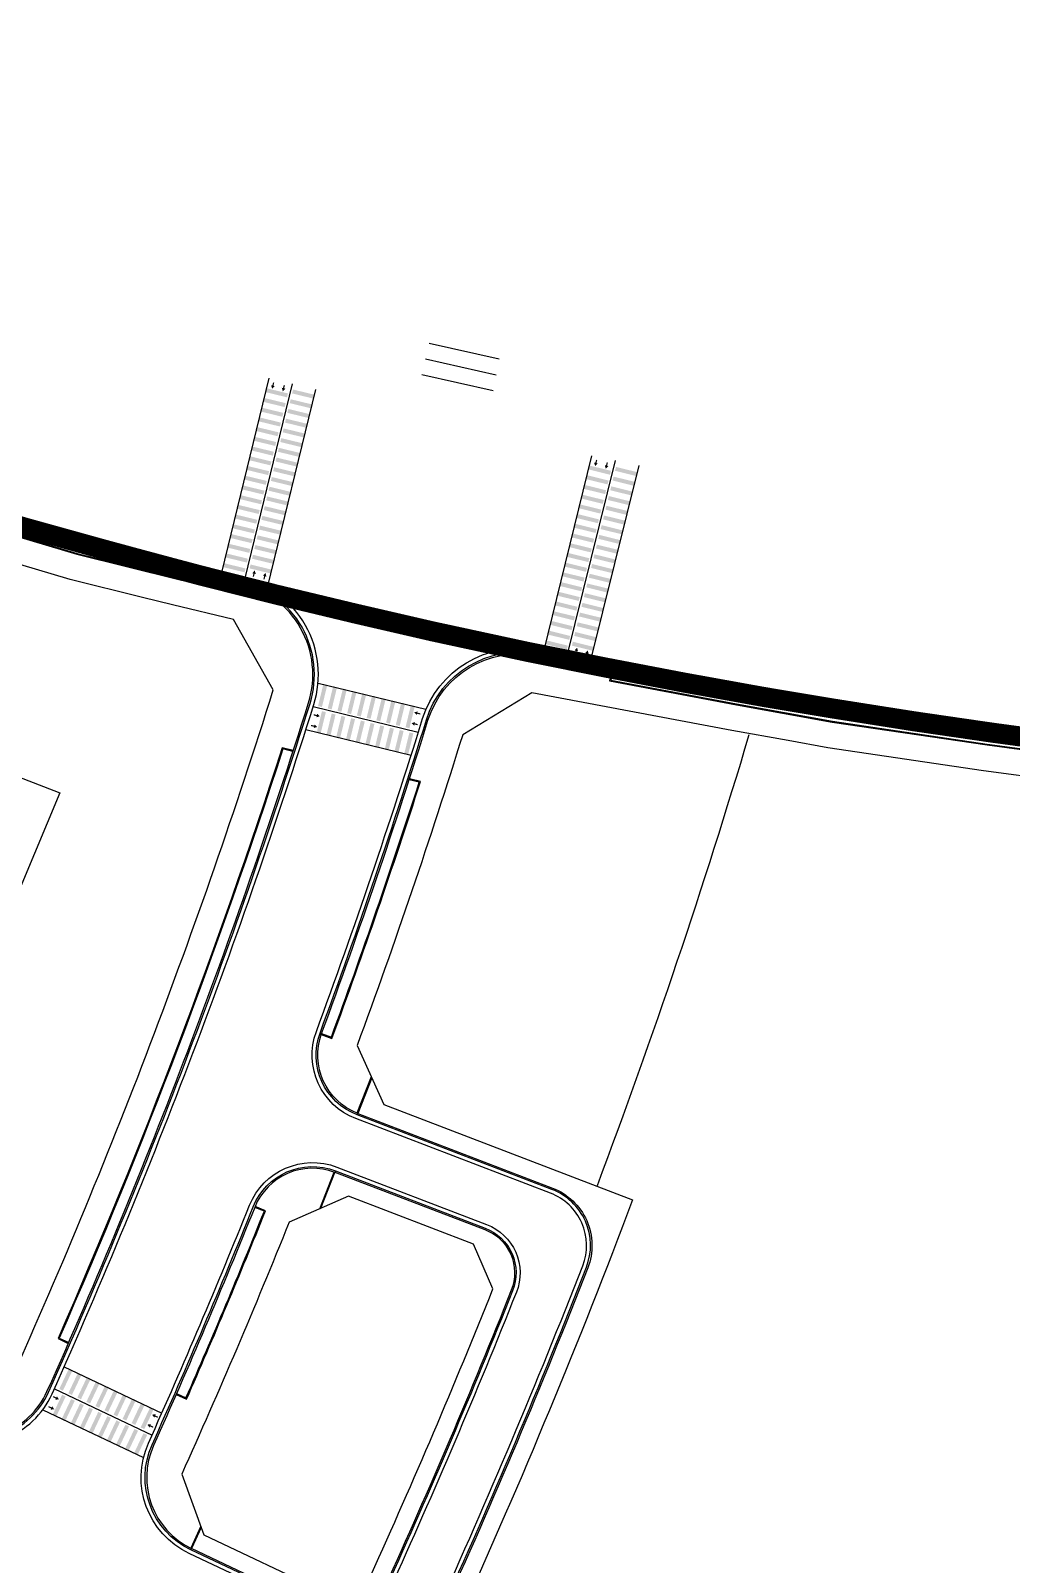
# Model space of a CAD drawing. Header units: millimetres. Extents: x 235041 to 237168, y 422741 to 424190.
# Drawn here: x 236253.3 to 236375.9, y 423823.2 to 424014.8 of the extents above; entities that cross this region are included whole.
import ezdxf

# ---------------------------------------------------------------- set-up
doc = ezdxf.new("R2010")
doc.units = ezdxf.units.MM
doc.linetypes.add('DASHED2', pattern=[0.375, 0.25, -0.125])
doc.linetypes.add('PHANTOM2', pattern=[1.25, 0.625, -0.125, 0.125, -0.125, 0.125, -0.125])
for name, color, linetype in [('0_210818_탑립전민지구 구역계(최종)', 1, 'PHANTOM2'), ('@@노면표시_11.횡단보도(W6.0_백색)', 7, 'Continuous'), ('@@보도선', 7, 'Continuous'), ('@@횡단보도라인', 7, 'Continuous')]:
    doc.layers.add(name, color=color, linetype=linetype)
doc.layers.add('_낮춤(200x250)_직선', color=7, linetype='Continuous', lineweight=13)

# ---------------------------------------------------------------- blocks, each defined once
blk = doc.blocks.new('계획선 검토')
at = {"layer": '@@보도선', "color": 8}
for points in [[(236083.6445472807, 423990.9006678891, 0.4282025510407584), (236087.2411261634, 423982.2070555591), (236234.4663525686, 423925.2100911082), (236246.3956993292, 423921.1301079207, -0.433870536768855), (236250.5882165387, 423911.8054603463), (236226.2193466894, 423853.5490114629, 0.4010432127809649), (236229.4392559622, 423845.1635353534), (236241.9207883449, 423839.2667265611, 0.4201960652684202), (236255.9893101665, 423844.4696747355, 0.02906261981282677), (236288.6943375067, 423930.6077512321, 0.433862223699326), (236279.7190912393, 423946.505769481), (236272.331220887, 423948.2991780051), (236259.6413216365, 423951.4327842363), (236236.6054454091, 423958.2824538297), (236205.2152869779, 423968.561791266), (236160.1766457477, 423985.3137732609), (236112.1772038011, 424004.7052528796), (236099.5731256296, 424010.5443392216, 0.4191831875116636), (236090.8975579646, 424007.278504558)], [(236084.1017222987, 423990.6982055397, 0.428202551040449), (236087.4216412673, 423982.6733326197), (236234.6375802567, 423925.679963711), (236246.5575037909, 423921.6032033827, -0.433870536769811), (236251.0494865154, 423911.612509553), (236226.6806166661, 423853.3560606696, 0.4010432127805737), (236229.6528406102, 423845.6156211839), (236242.1343729929, 423839.7188123916, 0.4201960652675932), (236255.5329652039, 423844.6740011291, 0.02906261981283213), (236288.2173779666, 423930.7577832189, 0.4338622236990424), (236279.6011415499, 423946.0198807378), (236272.2123116029, 423947.8135222039), (236259.5100616977, 423950.9501782693), (236236.4563615186, 423957.8051477774), (236205.0502667422, 423968.0897038899), (236159.9958121314, 423984.8475676223), (236111.9783467221, 424004.2463286091), (236099.3629492887, 424010.0906588212, 0.4191831875122112), (236091.3547329826, 424007.0760422086)], [(236256.9655096701, 423919.5880313414), (236229.1681937684, 423853.1355071625), (236231.3535017469, 423847.4444002732), (236242.6714335478, 423842.0973260752), (236250.2776132663, 423844.8842514207, 0.02975760634465714), (236283.632022224, 423932.4440061879), (236278.6432882484, 423941.2306744953), (236271.05175826, 423943.0735214788), (236267.2884142409, 423944.0028305328), (236258.2289659645, 423946.2399439259), (236235.0013040182, 423953.1466406015), (236203.4396705123, 423963.4821309928), (236164.5363138737, 423977.9521130382), (236158.2308773067, 423980.2974004837), (236110.0375029017, 423999.7672276239), (236097.9570248217, 424005.3637459615), (236092.2475597398, 424003.214472313), (236086.5310984814, 423990.3062783376), (236088.8640721422, 423984.6670391485), (236153.4477762656, 423959.6640204553)], [(236273.1209176554, 423824.526453396, -0.4085072757377426), (236268.0266470633, 423838.3193553108, 0.01000654763141798), (236280.6544168114, 423868.0354733513, -0.4094610248868137), (236291.5808497848, 423872.8066943432), (236310.2891315395, 423865.6458430949, -0.418164191942375), (236314.0042205205, 423857.170216501, -0.01200538580701392), (236298.1523186151, 423819.9923302549, -0.4184114841908079), (236289.4594688356, 423816.8074242497)], [(236273.3345023034, 423824.9785392265, -0.4085072757386755), (236268.4828160252, 423838.1146362882, 0.01000654763141663), (236281.1184120948, 423867.8491715075, -0.4094610248864244), (236291.4021137168, 423872.3397324411), (236310.1103954715, 423865.1788811928, -0.4181641919429194), (236313.539708377, 423857.3552258753, -0.01200538580700391), (236297.6972225108, 423820.1994233158, -0.4184114841904646), (236289.6730534836, 423817.2595100802)], [(236311.0803618083, 423857.6132503291), (236308.6266193751, 423863.198429441), (236293.0186555791, 423869.1725914991), (236285.6023956795, 423865.9197812419, -0.01053429097878682), (236272.1822647576, 423834.4442807325), (236274.9665058345, 423826.8397551), (236290.0779668156, 423819.7004557539), (236295.8078535522, 423821.7943022856, 0.01160616538523494)]]:
    blk.add_lwpolyline(points, format="xyb", close=True, dxfattribs=at)
for points in [[(236099.1694735833, 424009.9585024833), (236098.5730946495, 424008.6711766493), (236111.3340497864, 424002.7594139728), (236159.4099112146, 423983.3370613531), (236204.5156011786, 423966.5601407911), (236235.9733297136, 423956.258676168), (236259.0847794957, 423949.3865349363), (236271.8270455222, 423946.2399974082), (236273.9052285276, 423945.7355176407), (236274.2402056456, 423947.1154416714)], [(236099.2788787523, 424009.909186661), (236098.7324202674, 424008.7296176236), (236111.3817754853, 424002.8695557977), (236159.4533112825, 423983.4489507064), (236204.5552060351, 423966.6734417613), (236236.0091098473, 423956.3732296205), (236259.116281881, 423949.5023603683), (236271.8555837504, 423946.3565548004), (236273.8169231547, 423945.8804388646), (236274.1235923473, 423947.1437495969)], [(236325.9915867595, 423934.9362677272), (236325.6506388898, 423933.5554082374), (236341.509708446, 423930.5901767716), (236353.4732519216, 423928.4028336326), (236372.81992989, 423925.5556504646), (236390.3602483318, 423923.2125591021), (236407.6507951063, 423921.3781604733), (236421.1168102533, 423919.8516667133), (236430.5451273719, 423918.9683913187), (236440.5052933362, 423918.4268520179), (236456.4498440364, 423917.9348953107), (236456.4833291134, 423919.3545379022)], [(236326.1097360712, 423934.9141768942), (236325.7976006975, 423933.6500097557), (236341.5315270281, 423930.7081768019), (236353.4927848648, 423928.5212515556), (236372.8366109483, 423925.6744880895), (236390.3745254046, 423923.331717859), (236407.6638835597, 423921.4974453339), (236421.1291661684, 423919.9710346137), (236430.5539846648, 423919.0880869814), (236440.510401832, 423918.5467515046), (236456.3327276768, 423918.0585659503), (236456.363383029, 423919.3582387454)], [(236295.8538169957, 423884.1029886305), (236294.0843674442, 423879.5588165093)], [(236295.9229948848, 423883.9499318665), (236294.1961116238, 423879.5150754083)], [(236289.4266101087, 423867.5971016284), (236291.2171281479, 423872.1953803131)], [(236289.5819099156, 423867.6652169334), (236291.3295423118, 423872.153359817)], [(236274.5646468073, 423827.9373422659), (236273.3099601216, 423825.2121707094)], [(236274.6231663422, 423827.777509374), (236273.4181485437, 423825.1602183268)]]:
    blk.add_lwpolyline(points, dxfattribs=at)
for points in [[(236242.1343729929, 423839.7188123916), (236242.2198068521, 423839.8996467238, 0.4201960652694264), (236255.3504272189, 423844.7557316866, 0.02906261981283148), (236288.0265941505, 423930.8177960136, 0.4338622236984433), (236279.5539616741, 423945.8255252405), (236272.1647478892, 423947.6192598835), (236259.4575577221, 423950.7571358825), (236236.3967279624, 423957.6142253565), (236204.9842586479, 423967.9008689394), (236159.9234786849, 423984.6610853668), (236111.8988038906, 424004.062758901), (236099.2788787523, 424009.909186661, 2.508950901442555e-12)], [(236303.9538111759, 423817.0480465328, 0.01389450058692759), (236322.2911221889, 423860.469765342, 0.4160426203425119), (236318.2717039859, 423869.5502866489), (236293.9448041816, 423878.8617409616, -0.4105357449588188), (236289.0073897476, 423889.7385587274, 0.0128011307701066), (236302.2889760896, 423928.8473094688, -0.3803613972134322), (236316.5214310533, 423937.4190699235), (236341.8951700635, 423932.6748439742), (236353.8183339175, 423930.4948836051), (236373.1146285878, 423927.6551151714), (236390.6124766173, 423925.3176971413)], [(236304.4088396369, 423816.8408048873, 0.01389450058691801), (236322.7569595571, 423860.2881185793, 0.4160426203409408), (236318.4504400538, 423870.017248551), (236294.1235402496, 423879.3287028637, -0.4105357449579391), (236289.4765619588, 423889.5657078197, 0.01280113077009805), (236302.7663798386, 423928.6986970184, -0.3803613972142982), (236316.4295366038, 423936.9275870548), (236341.8042593047, 423932.1831771811), (236353.7369466543, 423930.0014755927), (236373.0451241779, 423927.1599584009), (236390.5529888141, 423924.8212023207)], [(236294.1246171966, 423879.3282906474), (236294.1961116238, 423879.5150754083), (236294.1950346768, 423879.5154876245, -0.4105357449593565), (236289.6642308432, 423889.4965674566, 0.01280113077008497), (236302.9573413382, 423928.6392520382, -0.3803613972140802), (236316.392778824, 423936.7309939074), (236341.7678950012, 423931.9865104639), (236353.7043917491, 423929.8041123878), (236373.017322414, 423926.9618956927), (236390.5291936928, 423924.6226043924)], [(236389.9723891256, 423919.9754127663), (236372.3667624082, 423922.3272282154), (236352.942608236, 423925.1858132864), (236347.9521666003, 423926.0982359557), (236340.9169715686, 423927.3845091753), (236315.932193077, 423932.0560096746), (236307.296900833, 423926.8344179497, -0.01263103835617469), (236294.0968195239, 423887.9903629187), (236297.4322789572, 423880.6106259253), (236328.5319305865, 423868.7068080276, -0.01660495752596951), (236306.8712978812, 423816.5061163282)], [(236286.1275355891, 423924.8627312313), (236284.7439722082, 423925.1992793115, -0.02496551525131098), (236256.7308583053, 423851.381232372), (236258.0153115089, 423850.7744018394)], [(236286.0905159758, 423924.7482370141), (236284.8238596715, 423925.0563477616, -0.02489342774022487), (236256.8875372206, 423851.439928724), (236258.0634501426, 423850.8843772545)], [(236324.1286627597, 423870.520709277, 0.01756604537768881), (236343.1017434065, 423926.8630692757, 0.01756197091794179)], [(236289.6236128407, 423889.3836469977), (236290.9551873525, 423888.8930726254, 0.01049663067054753), (236302.0278102265, 423920.995032087), (236300.6443992398, 423921.3315430977)], [(236289.6642308432, 423889.4965674566), (236290.8840785922, 423889.0471550967, 0.01041964572834826), (236301.8740574737, 423920.9089328927), (236300.6075402312, 423921.2170098139)], [(236294.1888544864, 423879.4964381538), (236318.5147850383, 423870.1853548358, -0.4160426203424112), (236322.9246610096, 423860.2227257447, -0.0138945005869288), (236304.5726498829, 423816.7661978949, 0.4101234203307746), (236307.3830558667, 423809.0916260733), (236342.9299216323, 423792.2977690244, -0.4142135623699382), (236346.5932997959, 423782.0730704748), (236335.5742033365, 423758.749402686, -0.09662585231770958), (236321.072315281, 423739.0264479034), (236269.2141620413, 423691.2811456264, -0.3855439545123209), (236258.9032962791, 423691.196961988), (236242.0503607145, 423706.2123287446, 0.4569718351823229), (236233.3234743834, 423705.0760807385, -0.002131230635745649), (236229.3462532154, 423699.1142612942, -0.002131230635745649)], [(236291.4021137168, 423872.3397324411), (236291.3295423118, 423872.153359817, 0.4094178692363057), (236281.3040102082, 423867.77465077, -0.01000654763141418), (236268.66528361, 423838.0327486792, 0.4084484218380656), (236273.4181485437, 423825.1602183268), (236273.3345023034, 423824.9785392265)], [(236291.3367994551, 423872.1719970867, -3.317865540349474e-05), (236291.3377687323, 423872.1716261563), (236310.0460504871, 423865.0107749081, -0.4181641919418829), (236313.3724840054, 423857.4218292501, -0.01200538580700962), (236297.5333879132, 423820.2739768177, -0.4184114841901538), (236289.7499439569, 423817.4222609792), (236273.4113927767, 423825.1412901255, -4.530187386220224e-05), (236273.4097839104, 423825.1420504009, -4.530187386220224e-05)], [(236271.4929123484, 423844.4070077813), (236272.7773443721, 423843.8001872549, 0.007898050832713882), (236282.6679964422, 423867.3607415053), (236281.3497772725, 423867.8861375441)], [(236271.5411086334, 423844.5169559594), (236272.7170021039, 423843.9614136796, 0.007822711130679907), (236282.5118200557, 423867.2938078473), (236281.3041998394, 423867.7751230128)]]:
    blk.add_lwpolyline(points, format="xyb", dxfattribs=at)

msp = doc.modelspace()

# ---------------------------------------------------------------- hatches: boundary and pattern name
at = {"layer": '@@노면표시_11.횡단보도(W6.0_백색)', "ltscale": 0.1}
for points in [[(236285.3455585463, 423968.9973641743), (236282.6731704588, 423969.6460874662), (236282.7911201482, 423970.1319762094), (236285.4635082358, 423969.4832529175)], [(236283.482807108, 423970.0669731351), (236283.795816794, 423970.4026067695), (236283.650050171, 423970.4379916763), (236283.7444099226, 423970.8267026708), (236283.5986432996, 423970.8620875777), (236283.5042835481, 423970.4733765831), (236283.3585169252, 423970.5087614899)], [(236284.8190011517, 423969.7426114891), (236285.1320108377, 423970.0782451234), (236284.9862442148, 423970.1136300303), (236285.0806039663, 423970.5023410248), (236284.9348373434, 423970.5377259316), (236284.8404775918, 423970.1490149371), (236284.6947109689, 423970.1843998439)], [(236285.9788844013, 423969.4867754139), (236288.6512724888, 423968.8380521219), (236288.7692221783, 423969.3239408651), (236286.0968340907, 423969.972664157)], [(236284.7558100991, 423966.5679204584), (236282.0834220116, 423967.2166437504), (236282.201371701, 423967.7025324936), (236284.8737597886, 423967.0538092016)], [(236285.0506843227, 423967.7826423164), (236282.3782962352, 423968.4313656083), (236282.4962459246, 423968.9172543515), (236285.1686340122, 423968.2685310596)], [(236285.3891359541, 423967.057331698), (236288.0615240417, 423966.4086084061), (236288.1794737311, 423966.8944971493), (236285.5070856436, 423967.5432204412)], [(236285.6840101777, 423968.2720535559), (236288.3563982653, 423967.623330264), (236288.4743479547, 423968.1092190072), (236285.8019598672, 423968.7579422991)], [(236284.166061652, 423964.1384767426), (236281.4936735644, 423964.7872000345), (236281.6116232538, 423965.2730887777), (236284.2840113414, 423964.6243654858)], [(236284.4609358755, 423965.3531986005), (236281.788547788, 423966.0019218925), (236281.9064974774, 423966.4878106356), (236284.578885565, 423965.8390873437)], [(236285.0942617305, 423965.8426098401), (236287.7666498181, 423965.1938865482), (236287.8845995075, 423965.6797752914), (236285.21221142, 423966.3284985833)], [(236283.8711874284, 423962.9237548847), (236281.1987993408, 423963.5724781766), (236281.3167490303, 423964.0583669198), (236283.9891371178, 423963.4096436279)], [(236284.5045132833, 423963.4131661243), (236287.1769013709, 423962.7644428323), (236287.2948510603, 423963.2503315755), (236284.6224629728, 423963.8990548674)], [(236284.7993875069, 423964.6278879822), (236287.4717755945, 423963.9791646902), (236287.5897252839, 423964.4650534334), (236284.9173371964, 423965.1137767254)], [(236283.2814389812, 423960.4943111688), (236280.6090508936, 423961.1430344608), (236280.7270005831, 423961.628923204), (236283.3993886706, 423960.980199912)], [(236283.5763132048, 423961.7090330268), (236280.9039251172, 423962.3577563187), (236281.0218748067, 423962.8436450619), (236283.6942628942, 423962.19492177)], [(236283.9147648362, 423960.9837224084), (236286.5871529237, 423960.3349991165), (236286.7051026132, 423960.8208878597), (236284.0327145256, 423961.4696111516)], [(236284.2096390598, 423962.1984442663), (236286.8820271473, 423961.5497209744), (236286.9999768368, 423962.0356097176), (236284.3275887492, 423962.6843330095)], [(236282.9865647576, 423959.2795893109), (236280.31417667, 423959.9283126029), (236280.4321263595, 423960.4142013461), (236283.104514447, 423959.7654780541)], [(236283.6198906126, 423959.7690005505), (236286.2922787001, 423959.1202772586), (236286.4102283896, 423959.6061660018), (236283.737840302, 423960.2548892937)], [(236325.7002812201, 423959.3289167646), (236323.0304594598, 423959.9881221714), (236323.1503149883, 423960.4735443096), (236325.8201367486, 423959.8143389029)], [(236323.841741534, 423960.4058273857), (236324.1560659191, 423960.7402301084), (236324.0104392776, 423960.776186767), (236324.1063237004, 423961.1645244776), (236323.9606970589, 423961.2004811361), (236323.8648126361, 423960.8121434255), (236323.7191859947, 423960.8481000841)], [(236325.1766524142, 423960.0762246823), (236325.4909767993, 423960.410627405), (236325.3453501578, 423960.4465840636), (236325.4412345806, 423960.8349217742), (236325.2956079391, 423960.8708784328), (236325.1997235163, 423960.4825407222), (236325.0540968749, 423960.5184973807)], [(236326.335522769, 423959.815838909), (236329.0053445293, 423959.1566335022), (236329.1252000578, 423959.6420556405), (236326.4553782975, 423960.3012610472)], [(236282.3968163104, 423956.8501455951), (236279.7244282229, 423957.498868887), (236279.8423779123, 423957.9847576302), (236282.5147659999, 423957.3360343383)], [(236282.691690534, 423958.064867453), (236280.0193024465, 423958.7135907449), (236280.1372521359, 423959.1994794881), (236282.8096402235, 423958.5507561962)], [(236283.0301421654, 423957.3395568347), (236285.702530253, 423956.6908335427), (236285.8204799424, 423957.1767222859), (236283.1480918548, 423957.8254455779)], [(236283.325016389, 423958.5542786926), (236285.9974044765, 423957.9055554006), (236286.115354166, 423958.3914441438), (236283.4429660784, 423959.0401674358)], [(236325.1010035775, 423956.9018060736), (236322.4311818172, 423957.5610114803), (236322.5510373457, 423958.0464336185), (236325.220859106, 423957.3872282118)], [(236325.4006423988, 423958.1153614191), (236322.7308206385, 423958.7745668258), (236322.850676167, 423959.2599889641), (236325.5204979273, 423958.6007835573)], [(236325.7362451264, 423957.3887282179), (236328.4060668867, 423956.7295228111), (236328.5259224152, 423957.2149449494), (236325.8561006549, 423957.8741503561)], [(236326.0358839477, 423958.6022835634), (236328.705705708, 423957.9430781567), (236328.8255612365, 423958.4285002949), (236326.1557394762, 423959.0877057016)], [(236282.1019420868, 423955.6354237372), (236279.4295539993, 423956.2841470291), (236279.5475036887, 423956.7700357723), (236282.2198917763, 423956.1213124804)], [(236282.7352679418, 423956.1248349767), (236285.4076560294, 423955.4761116848), (236285.5256057188, 423955.962000428), (236282.8532176313, 423956.6107237199)], [(236324.8013647562, 423955.688250728), (236322.131542996, 423956.3474561347), (236322.2513985244, 423956.832878273), (236324.9212202847, 423956.1736728663)], [(236325.4366063051, 423956.1751728723), (236328.1064280654, 423955.5159674656), (236328.2262835939, 423956.0013896038), (236325.5564618336, 423956.6605950106)], [(236281.5121936396, 423953.2059800213), (236278.8398055521, 423953.8547033133), (236278.9577552415, 423954.3405920565), (236281.6301433291, 423953.6918687645)], [(236281.8070678632, 423954.4207018793), (236279.1346797757, 423955.0694251712), (236279.2526294651, 423955.5553139144), (236281.9250175527, 423954.9065906224)], [(236282.1455194946, 423953.6953912609), (236284.8179075822, 423953.046667969), (236284.9358572716, 423953.5325567122), (236282.2634691841, 423954.1812800041)], [(236282.4403937182, 423954.9101131188), (236285.1127818058, 423954.2613898269), (236285.2307314952, 423954.7472785701), (236282.5583434077, 423955.396001862)], [(236324.2020871137, 423953.2611400369), (236321.5322653534, 423953.9203454437), (236321.6521208819, 423954.4057675819), (236324.3219426422, 423953.7465621752)], [(236324.501725935, 423954.4746953825), (236321.8319041747, 423955.1339007892), (236321.9517597032, 423955.6193229274), (236324.6215814635, 423954.9601175207)], [(236324.8373286626, 423953.7480621812), (236327.5071504229, 423953.0888567745), (236327.6270059514, 423953.5742789127), (236324.9571841911, 423954.2334843195)], [(236325.1369674838, 423954.9616175268), (236327.8067892441, 423954.30241212), (236327.9266447726, 423954.7878342583), (236325.2568230123, 423955.447039665)], [(236280.9224451925, 423950.7765363055), (236278.2500571049, 423951.4252595974), (236278.3680067944, 423951.9111483406), (236281.0403948819, 423951.2624250487)], [(236281.2173194161, 423951.9912581634), (236278.5449313285, 423952.6399814553), (236278.662881018, 423953.1258701985), (236281.3352691055, 423952.4771469066)], [(236281.850645271, 423952.480669403), (236284.5230333586, 423951.8319461111), (236284.640983048, 423952.3178348542), (236281.9685949605, 423952.9665581462)], [(236323.6028094711, 423950.8340293458), (236320.9329877108, 423951.4932347526), (236321.0528432393, 423951.9786568908), (236323.7226649996, 423951.3194514841)], [(236323.9024482924, 423952.0475846914), (236321.2326265321, 423952.7067900981), (236321.3524820606, 423953.1922122363), (236324.0223038209, 423952.5330068296)], [(236324.5376898413, 423952.5345068357), (236327.2075116016, 423951.875301429), (236327.3273671301, 423952.3607235672), (236324.6575453698, 423953.0199289739)], [(236280.6275709689, 423949.5618144476), (236277.9551828813, 423950.2105377395), (236278.0731325708, 423950.6964264827), (236280.7455206583, 423950.0477031908)], [(236281.2608968239, 423950.0512256871), (236283.9332849114, 423949.4025023952), (236284.0512346009, 423949.8883911384), (236281.3788465133, 423950.5371144303)], [(236281.5557710475, 423951.2659475451), (236284.228159135, 423950.6172242531), (236284.3461088245, 423951.1031129963), (236281.6737207369, 423951.7518362883)], [(236323.3031706499, 423949.6204740003), (236320.6333488896, 423950.279679407), (236320.7532044181, 423950.7651015453), (236323.4230261784, 423950.1058961385)], [(236323.9384121987, 423950.1073961446), (236326.608233959, 423949.4481907379), (236326.7280894875, 423949.9336128761), (236324.0582677272, 423950.5928182828)], [(236324.23805102, 423951.3209514901), (236326.9078727803, 423950.6617460834), (236327.0277283088, 423951.1471682217), (236324.3579065485, 423951.8063736284)], [(236280.0378225217, 423947.1323707317), (236277.3654344341, 423947.7810940236), (236277.4833841236, 423948.2669827668), (236280.1557722111, 423947.6182594749)], [(236280.3326967453, 423948.3470925897), (236277.6603086577, 423948.9958158816), (236277.7782583472, 423949.4817046248), (236280.4506464347, 423948.8329813328)], [(236280.6711483767, 423947.6217819713), (236283.3435364642, 423946.9730586794), (236283.4614861537, 423947.4589474226), (236280.7890980661, 423948.1076707145)], [(236280.9660226003, 423948.8365038292), (236283.6384106878, 423948.1877805373), (236283.7563603773, 423948.6736692805), (236281.0839722897, 423949.3223925724)], [(236322.7038930073, 423947.1933633092), (236320.034071247, 423947.8525687159), (236320.1539267755, 423948.3379908542), (236322.8237485358, 423947.6787854474)], [(236323.0035318286, 423948.4069186547), (236320.3337100683, 423949.0661240615), (236320.4535655968, 423949.5515461997), (236323.1233873571, 423948.892340793)], [(236323.3391345562, 423947.6802854535), (236326.0089563165, 423947.0210800468), (236326.128811845, 423947.506502185), (236323.4589900847, 423948.1657075917)], [(236323.6387733775, 423948.893840799), (236326.3085951378, 423948.2346353923), (236326.4284506663, 423948.7200575306), (236323.758628906, 423949.3792629373)], [(236281.3156554607, 423947.3624233997), (236281.0026457747, 423947.0267897654), (236281.1484123977, 423946.9914048586), (236281.0540526461, 423946.602693864), (236281.1998192691, 423946.5673089572), (236281.2941790207, 423946.9560199517), (236281.4399456436, 423946.9206350449)], [(236282.6518495044, 423947.0380617537), (236282.3388398184, 423946.7024281193), (236282.4846064413, 423946.6670432125), (236282.3902466898, 423946.278332218), (236282.5360133128, 423946.2429473111), (236282.6303730644, 423946.6316583057), (236282.7761396873, 423946.5962733988)], [(236322.404254186, 423945.9798079637), (236319.7344324257, 423946.6390133704), (236319.8542879542, 423947.1244355086), (236322.5241097145, 423946.4652301019)], [(236323.0394957349, 423946.466730108), (236325.7093174952, 423945.8075247012), (236325.8291730237, 423946.2929468395), (236323.1593512634, 423946.9521522462)], [(236321.8049765435, 423943.5526972726), (236319.1351547832, 423944.2119026793), (236319.2550103117, 423944.6973248175), (236321.924832072, 423944.0381194108)], [(236322.1046153647, 423944.7662526181), (236319.4347936045, 423945.4254580248), (236319.5546491329, 423945.9108801631), (236322.2244708932, 423945.2516747563)], [(236322.4402180923, 423944.0396194169), (236325.1100398526, 423943.3804140101), (236325.2298953811, 423943.8658361484), (236322.5600736208, 423944.5250415551)], [(236322.7398569136, 423945.2531747624), (236325.4096786739, 423944.5939693557), (236325.5295342024, 423945.0793914939), (236322.8597124421, 423945.7385969007)], [(236321.2056989009, 423941.1255865815), (236318.5358771406, 423941.7847919882), (236318.6557326691, 423942.2702141264), (236321.3255544294, 423941.6110087197)], [(236321.5053377222, 423942.339141927), (236318.8355159619, 423942.9983473337), (236318.9553714904, 423943.483769472), (236321.6251932507, 423942.8245640653)], [(236322.1405792711, 423942.8260640713), (236324.8104010314, 423942.1668586646), (236324.9302565599, 423942.6522808028), (236322.2604347996, 423943.3114862096)], [(236320.9060600796, 423939.9120312359), (236318.2362383193, 423940.5712366427), (236318.3560938478, 423941.0566587809), (236321.0259156081, 423940.3974533742)], [(236321.5413016285, 423940.3989533802), (236324.2111233888, 423939.7397479735), (236324.3309789173, 423940.2251701117), (236321.661157157, 423940.8843755185)], [(236321.8409404498, 423941.6125087258), (236324.5107622101, 423940.9533033191), (236324.6306177386, 423941.4387254573), (236321.9607959783, 423942.097930864)], [(236320.3067824371, 423937.4849205448), (236317.6369606768, 423938.1441259515), (236317.7568162053, 423938.6295480898), (236320.4266379656, 423937.970342683)], [(236320.6064212584, 423938.6984758904), (236317.9365994981, 423939.3576812971), (236318.0564550266, 423939.8431034354), (236320.7262767869, 423939.1838980286)], [(236320.942023986, 423937.9718426891), (236323.6118457463, 423937.3126372824), (236323.7317012748, 423937.7980594207), (236321.0618795145, 423938.4572648274)], [(236321.2416628072, 423939.1853980347), (236323.9114845675, 423938.526192628), (236324.031340096, 423939.0116147662), (236321.3615183357, 423939.6708201729)], [(236321.5855083203, 423937.7099569098), (236321.2711839353, 423937.375554187), (236321.4168105768, 423937.3395975285), (236321.320926154, 423936.9512598179), (236321.4665527955, 423936.9153031593), (236321.5624372182, 423937.3036408699), (236321.7080638597, 423937.2676842114)], [(236322.9204192005, 423937.3803542063), (236322.6060948155, 423937.0459514835), (236322.7517214569, 423937.009994825), (236322.6558370341, 423936.6216571144), (236322.8014636756, 423936.5857004558), (236322.8973480984, 423936.9740381665), (236323.0429747398, 423936.9380815079)], [(236289.7071648118, 423930.3007437054), (236290.3571419317, 423932.9728271142), (236289.8713085846, 423933.0910047724), (236289.2213314648, 423930.4189213636)], [(236290.9217481794, 423930.00529956), (236291.5717252993, 423932.6773829688), (236291.0858919523, 423932.795560627), (236290.4359148324, 423930.1234772181)], [(236292.1363315471, 423929.7098554145), (236292.786308667, 423932.3819388233), (236292.3004753199, 423932.5001164815), (236291.6504982, 423929.8280330727)], [(236293.3509149147, 423929.4144112691), (236294.0008920346, 423932.0864946779), (236293.5150586875, 423932.2046723361), (236292.8650815677, 423929.5325889272)], [(236294.5654982823, 423929.1189671236), (236295.2154754022, 423931.7910505324), (236294.7296420552, 423931.9092281906), (236294.0796649353, 423929.2371447818)], [(236295.78008165, 423928.8235229782), (236296.4300587699, 423931.495606387), (236295.9442254228, 423931.6137840452), (236295.2942483029, 423928.9417006364)], [(236296.9946650176, 423928.5280788327), (236297.6446421375, 423931.2001622415), (236297.1588087904, 423931.3183398997), (236296.5088316706, 423928.6462564909)], [(236298.2092483852, 423928.2326346873), (236298.8592255051, 423930.9047180961), (236298.3733921581, 423931.0228957543), (236297.7234150382, 423928.3508123455)], [(236289.4507845411, 423929.1409806232), (236289.1152978097, 423929.4541477559), (236289.0798445122, 423929.3083977518), (236288.6911778346, 423929.4029398783), (236288.6557245371, 423929.2571898742), (236289.0443912148, 423929.1626477477), (236289.0089379173, 423929.0168977436)], [(236290.1962788375, 423929.6671882856), (236289.5463017176, 423926.9951048768), (236289.0604683705, 423927.113282535), (236289.7104454904, 423929.7853659438)], [(236291.4108622051, 423929.3717441402), (236290.7608850852, 423926.6996607314), (236290.2750517382, 423926.8178383895), (236290.925028858, 423929.4899217983)], [(236292.6254455727, 423929.0762999947), (236291.9754684528, 423926.4042165859), (236291.4896351058, 423926.5223942441), (236292.1396122257, 423929.1944776529)], [(236293.8400289404, 423928.7808558493), (236293.1900518205, 423926.1087724405), (236292.7042184734, 423926.2269500986), (236293.3541955933, 423928.8990335074)], [(236299.4238317529, 423927.9371905418), (236300.0738088728, 423930.6092739506), (236299.5879755257, 423930.7274516088), (236298.9379984058, 423928.0553682)], [(236300.6384151205, 423927.6417463964), (236301.2883922404, 423930.3138298052), (236300.8025588933, 423930.4320074634), (236300.1525817735, 423927.7599240546)], [(236301.2230646298, 423929.6221734214), (236301.5585513614, 423929.3090062887), (236301.5940046588, 423929.4547562928), (236301.9826713364, 423929.3602141663), (236302.0181246339, 423929.5059641704), (236301.6294579562, 423929.600506297), (236301.6649112537, 423929.7462563011)], [(236289.1257959811, 423927.8049389188), (236288.7903092496, 423928.1181060515), (236288.7548559521, 423927.9723560474), (236288.3661892745, 423928.0668981739), (236288.3307359771, 423927.9211481698), (236288.7194026547, 423927.8266060433), (236288.6839493573, 423927.6808560392)], [(236295.054612308, 423928.4854117038), (236294.4046351881, 423925.813328295), (236293.9188018411, 423925.9315059532), (236294.5687789609, 423928.603589362)], [(236296.2691956756, 423928.1899675584), (236295.6192185557, 423925.5178841496), (236295.1333852087, 423925.6360618077), (236295.7833623286, 423928.3081452165)], [(236297.4837790433, 423927.8945234129), (236296.8338019234, 423925.2224400041), (236296.3479685763, 423925.3406176623), (236296.9979456962, 423928.0127010711)], [(236298.6983624109, 423927.5990792675), (236298.048385291, 423924.9269958587), (236297.562551944, 423925.0451735168), (236298.2125290638, 423927.7172569257)], [(236299.9129457785, 423927.303635122), (236299.2629686586, 423924.6315517132), (236298.7771353116, 423924.7497293714), (236299.4271124315, 423927.4218127802)], [(236301.1275291462, 423927.0081909766), (236300.4775520263, 423924.3361075678), (236299.9917186793, 423924.454285226), (236300.6416957991, 423927.1263686348)], [(236300.8980760699, 423928.286131717), (236301.2335628014, 423927.9729645842), (236301.2690160988, 423928.1187145883), (236301.6576827765, 423928.0241724618), (236301.6931360739, 423928.169922466), (236301.3044693963, 423928.2644645925), (236301.3399226937, 423928.4102145966)], [(236257.3382658435, 423844.8675734018), (236258.5129814074, 423847.3540454695), (236258.0608955769, 423847.5676301175), (236256.886180013, 423845.0811580498)], [(236258.4684804198, 423844.3336117818), (236259.6431959837, 423846.8200838496), (236259.1911101532, 423847.0336684976), (236258.0163945893, 423844.5471964298)], [(236259.5986949961, 423843.7996501619), (236260.77341056, 423846.2861222296), (236260.3213247294, 423846.4997068776), (236259.1466091656, 423844.0132348099)], [(236260.7289095723, 423843.2656885419), (236261.9036251362, 423845.7521606097), (236261.4515393057, 423845.9657452577), (236260.2768237418, 423843.4792731899)], [(236261.8591241486, 423842.731726922), (236263.0338397125, 423845.2181989898), (236262.581753882, 423845.4317836377), (236261.4070383181, 423842.94531157)], [(236262.9893387248, 423842.197765302), (236264.1640542887, 423844.6842373698), (236263.7119684582, 423844.8978220178), (236262.5372528943, 423842.41134995)], [(236256.2662488142, 423842.539954288), (236256.0006932414, 423842.9142606301), (236255.9366178471, 423842.778634881), (236255.5749491826, 423842.9495025994), (236255.5108737883, 423842.8138768502), (236255.8725424526, 423842.6430091318), (236255.8084670582, 423842.5073833827)], [(236257.6897884837, 423844.1485067613), (236256.5150729198, 423841.6620346935), (236256.0629870893, 423841.8756193415), (236257.2377026532, 423844.3620914093)], [(236256.8536065961, 423843.7831903219), (236256.5880510233, 423844.157496664), (236256.5239756289, 423844.0218709148), (236256.1623069645, 423844.1927386333), (236256.0982315701, 423844.0571128841), (236256.4599002345, 423843.8862451657), (236256.3958248402, 423843.7506194165)], [(236258.82000306, 423843.6145451413), (236257.6452874961, 423841.1280730736), (236257.1932016656, 423841.3416577216), (236258.3679172295, 423843.8281297893)], [(236259.9502176362, 423843.0805835214), (236258.7755020723, 423840.5941114536), (236258.3234162418, 423840.8076961016), (236259.4981318057, 423843.2941681694)], [(236261.0804322125, 423842.5466219014), (236259.9057166486, 423840.0601498337), (236259.4536308181, 423840.2737344817), (236260.628346382, 423842.7602065494)], [(236264.1195533011, 423841.6638036821), (236265.294268865, 423844.1502757499), (236264.8421830345, 423844.3638603978), (236263.6674674706, 423841.8773883301)], [(236265.2497678774, 423841.1298420621), (236266.4244834413, 423843.6163141299), (236265.9723976107, 423843.8298987779), (236264.7976820469, 423841.3434267101)], [(236266.3799824536, 423840.5958804422), (236267.5546980175, 423843.08235251), (236267.102612187, 423843.2959371579), (236265.9278966231, 423840.8094650902)], [(236267.5101970299, 423840.0619188222), (236268.6849125938, 423842.54839089), (236268.2328267633, 423842.761975538), (236267.0581111994, 423840.2755034702)], [(236262.2106467887, 423842.0126602815), (236261.0359312248, 423839.5261882137), (236260.5838453943, 423839.7397728617), (236261.7585609582, 423842.2262449295)], [(236263.340861365, 423841.4786986616), (236262.1661458011, 423838.9922265938), (236261.7140599706, 423839.2058112418), (236262.8887755345, 423841.6922833095)], [(236264.4710759413, 423840.9447370416), (236263.2963603774, 423838.4582649738), (236262.8442745469, 423838.6718496218), (236264.0189901108, 423841.1583216896)], [(236268.4816508689, 423841.8840559435), (236268.7472064417, 423841.5097496015), (236268.811281836, 423841.6453753506), (236269.1729505004, 423841.4745076322), (236269.2370258949, 423841.6101333814), (236268.8753572304, 423841.7810010998), (236268.9394326248, 423841.9166268489)], [(236265.6012905175, 423840.4107754217), (236264.4265749536, 423837.9243033539), (236263.9744891231, 423838.1378880019), (236265.149204687, 423840.6243600696)], [(236266.7315050938, 423839.8768138017), (236265.5567895299, 423837.3903417339), (236265.1047036994, 423837.6039263819), (236266.2794192633, 423840.0903984497)], [(236267.86171967, 423839.3428521818), (236266.6870041061, 423836.856380114), (236266.2349182756, 423837.069964762), (236267.4096338395, 423839.5564368297)], [(236267.894293087, 423840.6408199096), (236268.1598486598, 423840.2665135676), (236268.2239240542, 423840.4021393167), (236268.5855927186, 423840.2312715983), (236268.649668113, 423840.3668973474), (236268.2879994486, 423840.5377650658), (236268.3520748429, 423840.673390815)]]:
    msp.add_hatch(color=256, dxfattribs=at).paths.add_polyline_path(points)

# ---------------------------------------------------------------- linework, layer by layer
at = {"layer": '0_210818_탑립전민지구 구역계(최종)', "linetype": 'PHANTOM2', "ltscale": 25, "const_width": 2.5, "flags": 128}
msp.add_lwpolyline([(235759.7101425428, 423882.5267763353), (235771.7213399631, 423866.8345728288), (235774.4463399627, 423864.9635728295), (235813.9383663592, 423839.554479342), (235832.6893399619, 423857.3575728306), (235832.6893399619, 423897.3575728289), (235858.5361484938, 423897.3575728289), (235865.6403399628, 423918.8805728289), (235895.7653399628, 423942.1885728291), (235934.9983399629, 423923.3265728294), (235957.6253399632, 423912.4475728287), (235971.5640619897, 423876.90746164), (235872.6893399624, 423837.3575728325), (235862.6893399612, 423837.3575728325), (235852.6893399621, 423827.3575728291), (235852.6893399621, 423817.2912285445), (235869.8713399625, 423803.4355728286), (235867.158339963, 423800.1125728297), (235884.4383399633, 423793.6805728297), (235905.3333399628, 423765.7625728282), (235908.5413399625, 423751.1605728283), (235932.689339961, 423737.3575728289), (235942.6893399622, 423737.3575728289), (235972.6893399615, 423757.3575728292), (235985.116623998, 423790.4969969263), (235989.5403399632, 423823.1495728283), (235992.3763399624, 423823.8415728281), (235995.0430632449, 423816.9675015843), (236002.689339963, 423837.3575728325), (236012.6893399621, 423837.3575728325), (236032.6893399623, 423847.3575728293), (236042.6893399613, 423857.3575728306), (236042.6893399613, 423858.7769422702), (236057.7473399627, 423887.2515728283), (236071.5253399626, 423913.3055728297), (236102.632371203, 423895.5076997576), (236112.6893399612, 423897.3575728289), (236142.6893399627, 423897.3575728289), (236142.6893399627, 423887.3575728299), (236152.6893399617, 423877.3575728264), (236172.6893399642, 423867.3575728274), (236182.689339961, 423867.3575728274), (236186.3463399631, 423868.8975728299), (236188.5073399625, 423875.9425728298), (236189.1803399629, 423891.1205728292), (236192.7243399626, 423902.8405728298), (236191.6653399632, 423906.7195728286), (236194.5983399625, 423907.358572829), (236193.4013399628, 423910.5205728295), (236188.1963399627, 423913.9745728294), (236180.2723399631, 423921.4195728297), (236167.9603399631, 423929.5125728282), (236162.3143399625, 423932.5785728297), (236155.7673399632, 423934.7115728292), (236143.1703399631, 423937.5895728297), (236137.0943399628, 423936.0585728283), (236128.5623399631, 423938.2165728281), (236125.3613399628, 423946.5105728297), (236117.533339963, 423953.9225728284), (236112.6913399615, 423951.8184941374), (236100.1233983478, 423946.3574672391), (236100.3113399629, 423946.017572829), (236093.645773006, 423940.8643613993), (236088.2033399629, 423943.5215728297), (236076.8603399626, 423942.8685728288), (236067.1483399623, 423943.1105728294), (236050.6303399621, 423938.9025728288), (236045.868339962, 423936.9695728286), (236044.9793399625, 423939.3755728281), (236042.6914383046, 423939.6443822794), (236039.7313399629, 423939.9905728283), (236032.9853254864, 423940.0115952966), (236033.0534211218, 423961.8631750916), (236057.1645972689, 424016.308001116), (236040.7483399629, 424023.6435728292), (236022.4271673744, 424037.3575728307), (235989.4073170223, 424037.3575728307), (235972.6893399615, 424007.357572827), (235912.6893399651, 424007.357572827), (235861.7249922937, 423981.8753989955, -0.395601359620062), (235835.5004549336, 423989.6945622028), (235817.1512558503, 424021.1839897215), (235751.6422619515, 424100.0072563913), (235742.6893399617, 424122.6630757164), (235738.5733399621, 424126.7645728285), (235738.4417373039, 424127.3575728309), (235727.1930115308, 424127.3575728309), (235726.1473399621, 424151.9405728295), (235728.5093399628, 424164.7845728281), (235726.9093399622, 424173.0235728282), (235726.0043399629, 424177.681572828), (235725.3023399624, 424181.2975728284), (235728.0653399627, 424185.670572828), (235734.2493399621, 424185.5415728292), (235733.9003399626, 424187.7205728288), (235736.2603399625, 424186.5855728289), (235738.6213399625, 424185.4505728289), (235742.1043399625, 424183.7745728289), (235746.6823399625, 424181.6875728288), (235751.2613399625, 424179.6005728289), (235761.0933399625, 424174.752572829), (235770.9253399625, 424169.9055728289), (235780.7573399625, 424165.0575728288), (235790.5903399625, 424160.209572829), (235800.4223399625, 424155.3615728288), (235810.2543399625, 424150.5145728289), (235829.9183399625, 424140.818572829), (235838.1293399625, 424136.8005728291), (235846.3393399626, 424132.782572829), (235854.5503399625, 424128.7655728291), (235862.7603399625, 424124.7475728289), (235864.6403399625, 424123.8275728289), (235866.5213399625, 424122.907572829), (235875.3103399625, 424118.805572829), (235926.4613399625, 424093.5755728289), (235938.8693399624, 424087.5035728289), (236085.7353399625, 424015.883572829), (236089.9123399625, 424013.9415728289), (236094.0893399625, 424011.9975728289), (236095.2473399625, 424011.484572829), (236096.4043399626, 424010.9715728288), (236098.9023399625, 424009.8645728289), (236101.8939103945, 424008.5383139311), (236112.4093399625, 424004.0625728289), (236119.7893399625, 424001.0125728291), (236123.7593399625, 423999.3895728289), (236129.9613399625, 423996.8975728289), (236132.3173399625, 423995.9635728291), (236140.8743399625, 423992.5365728289), (236153.0373399625, 423987.6675728291), (236165.1993399625, 423982.7975728291), (236176.3593399626, 423978.4175728291), (236184.7393399625, 423975.1975728291), (236188.0093399625, 423973.9725728289), (236192.6136743825, 423972.267340153), (236194.7843399625, 423971.490572829), (236195.8983399625, 423971.0905728289), (236202.5693399625, 423968.6975728288), (236211.9993399625, 423965.427572829), (236220.5093399625, 423962.5475728289), (236225.5763399625, 423960.941572829), (236230.7753946567, 423959.2926916581), (236235.7543399625, 423957.7525728289), (236240.5293399625, 423956.277572829), (236252.2493399625, 423952.8175728289), (236256.9983399625, 423951.4975728289), (236261.7483399625, 423950.1775728291), (236265.8053399625, 423949.0715728289), (236271.0393399625, 423947.6675728289), (236274.4193399625, 423946.7675728289), (236284.1193399625, 423944.3175728291), (236293.8393399625, 423941.9875728291), (236303.5893399626, 423939.7375728289), (236315.3193399625, 423937.2075728289), (236325.1193399625, 423935.2375728289), (236334.9393399625, 423933.3575728289), (236344.7893399625, 423931.5775728289), (236353.6593399625, 423930.0975728289), (236363.5493399625, 423928.537572829), (236373.4493399625, 423927.0975728289), (236383.3593399625, 423925.7575728289), (236393.2993399625, 423924.537572829), (236403.2493399625, 423923.4575728289), (236422.1693399625, 423921.5475728291), (236451.5876152696, 423919.7321252222), (236454.9044477613, 423919.6378546326), (236464.4531437514, 423917.1250307861, -0.4387096797861101), (236472.1634144411, 423909.2276985616), (236472.1445840628, 423908.8756507258), (236472.0908977928, 423907.9369981645), (236472.0337475597, 423907.0017704775), (236471.9729690967, 423906.0699927482), (236471.9084003028, 423905.1416921148), (236471.839881269, 423904.2168978503), (236471.7672543041, 423903.2956414456), (236471.6903639639, 423902.3779566864), (236471.6090570813, 423901.4638797243), (236471.5231828006, 423900.5534491531), (236471.4325926114, 423899.6467060783), (236471.3371403865, 423898.7436941831), (236471.2366824222, 423897.8444597927), (236471.1310774796, 423896.9490519401), (236471.0201868301, 423896.057522423), (236470.9038743014, 423895.1699258616), (236470.781592873, 423894.2833219939), (236470.7842574766, 423894.3017457009, -0.04887592652247202), (236465.0720325588, 423870.7511542871, -0.044321596316032), (236457.5701870106, 423852.9601632649), (236447.2052983315, 423831.8884439456), (236447.2032503642, 423831.8858723483), (236446.6285556157, 423831.1744210676), (236446.0474678516, 423830.4648811246), (236445.4601312524, 423829.7571865657), (236444.8666892737, 423829.0512677025), (236444.2672846587, 423828.3470511922), (236443.6620594552, 423827.6444601234), (236443.0511550372, 423826.9434141005), (236442.4347121269, 423826.2438293262), (236441.8128708219, 423825.5456186834), (236441.1857706259, 423824.8486918191), (236440.5535504823, 423824.1529552254), (236439.9163488112, 423823.4583123224), (236439.2743035482, 423822.7646635387), (236438.6275521888, 423822.0719063936), (236437.9762318308, 423821.3799355756), (236437.3204792272, 423820.6886430259), (236436.6604308335, 423819.997918017), (236435.9962228644, 423819.3076472334), (236435.3279913493, 423818.6177148526), (236434.6558721903, 423817.9280026227), (236433.9800012252, 423817.2383899447), (236433.3005142903, 423816.5487539506), (236432.6175472868, 423815.8589695847), (236431.9312362499, 423815.1689096831), (236431.2417174189, 423814.4784450553), (236430.5491273075, 423813.787444561), (236429.8536027816, 423813.0957751952), (236429.155281135, 423812.4033021682), (236428.4543001643, 423811.7098889853), (236427.7471783291, 423811.0118239705), (236427.0422142563, 423810.3170268756), (236426.3349894712, 423809.6208487421), (236425.625666325, 423808.9231696127), (236424.9229776809, 423808.2322931392), (236328.3522531601, 423713.291175387), (236321.0482371745, 423706.4609958626), (236219.5587489252, 423606.6841172813), (236195.4886879137, 423582.6696494948), (236155.3714054966, 423543.2293414378), (236145.2587480762, 423533.287333406), (236144.66711252, 423532.7056705718), (236143.9535427015, 423532.0040348127), (236143.2394188658, 423531.3016420363), (236142.524811413, 423530.5984449818), (236141.8097788147, 423529.8943843453), (236141.0943797537, 423529.1894007146), (236139.9960639774, 423528.1060325821), (236138.5689722622, 423526.6949507131), (236137.1396399977, 423525.2772913934), (236135.7059514343, 423523.8499800385), (236134.2741379587, 423522.4182254854), (236132.8438688884, 423520.9807490754), (236131.4148915782, 423519.5363194991), (236129.987790963, 423518.0845387807), (236128.5631321066, 423516.6249845816), (236127.1414714806, 423515.1572213755), (236125.7233634166, 423513.6808068965), (236124.3093639454, 423512.1952960273), (236122.9000333998, 423510.7002434945), (236121.4959383682, 423509.1952059593), (236120.0976529384, 423507.6797434198), (236118.7057598174, 423506.1534205315), (236117.3720509381, 423504.6726528809), (236116.6401524009, 423503.8507226745, 0.05425244196953252), (236077.6287363675, 423449.0091567863), (236077.628797783, 423449.0091710038, 0.002880634835922828), (236075.8978163397, 423445.871470698), (236075.5702599448, 423445.2695921054), (236074.671953724, 423443.5993958154), (236073.7044589446, 423441.7732911039), (236072.7494945951, 423439.9447536216), (236071.8064540857, 423438.1141865833), (236070.8747291867, 423436.2819832201), (236069.953710867, 423434.4485282169), (236069.0427901903, 423432.614199339), (236068.1413594287, 423430.7793695711), (236067.2488136673, 423428.9444103481), (236066.3645529351, 423427.109695984), (236065.4879856818, 423425.2756110455), (236064.6185344944, 423423.4425626295), (236063.7710313404, 423421.6436586019), (236063.1243399669, 423420.3682395045), (236062.2311399638, 423418.5837728317), (236061.3628399561, 423416.8300728158), (236060.4350623379, 423414.9313172912), (236059.6217922434, 423413.2500728357), (236058.7141606659, 423411.3567780067), (236057.9617614005, 423409.7746781814), (236057.0672857887, 423407.8785547645), (236056.2953399625, 423406.2325728289), (236055.0223786872, 423403.4981057448), (236053.8931474198, 423401.0578080212), (236053.4217637459, 423400.0344239881), (236052.3573399625, 423400.9235728289), (236051.2573399626, 423403.9535728291), (236049.6473399625, 423411.3395728288), (236043.0113399625, 423410.8405728289), (236030.7143399625, 423408.2165728289), (236013.7123399625, 423434.897572829), (236013.1503399625, 423435.7785728289), (235987.8843399625, 423436.1335728289), (235982.3383399625, 423438.896572829), (235975.8323399625, 423441.086572829), (235966.7923399625, 423445.6935728291), (235930.1643399625, 423475.3465728289), (235897.4023399625, 423498.2325728289), (235890.0983399625, 423499.946572829), (235885.5533399625, 423503.3275728289), (235877.7903399626, 423507.3575728289), (235846.1473399625, 423523.7815728289), (235838.9493399625, 423526.0045728289), (235796.6433399626, 423544.1215728289), (235795.1803399625, 423544.7475728291), (235767.5243399626, 423556.5905728289), (235754.9053399625, 423562.1955728289), (235750.5533399625, 423565.0755728289), (235746.2013399625, 423567.9545728289), (235744.4673399625, 423568.6165728288), (235742.3023399625, 423569.0505728291), (235742.0693399625, 423569.4345728289), (235736.7033399626, 423571.6655728291), (235729.8703399625, 423574.5065728289), (235723.5213399625, 423577.1465728289), (235717.1023399625, 423579.8155728289), (235706.3443399625, 423586.367572829), (235703.5553399625, 423588.1045728289), (235700.7773399625, 423586.4065728289), (235697.3043399625, 423587.196572829), (235664.5253399625, 423597.8915728289), (235662.8523399625, 423598.2245728289), (235661.5933399625, 423598.096572829), (235657.3873399625, 423595.3855728292), (235639.3713399625, 423603.8595728289), (235625.6503399626, 423611.0485728289), (235622.0193399625, 423610.8905728291), (235598.5013399625, 423618.6595728291), (235594.1713399625, 423621.2815728289), (235572.3503399625, 423628.449572829), (235572.8453399625, 423629.1865728291), (235571.6893399625, 423629.3065728291), (235548.7283399625, 423632.2125728289), (235544.9333399625, 423633.775572829), (235516.7943399625, 423645.3675728289), (235518.4133399625, 423639.5735728289), (235513.0853399625, 423642.938572829), (235499.4383399625, 423648.1395728289), (235495.5338832298, 423655.0612494717), (235484.9233399625, 423657.740572829), (235482.9593399625, 423658.167572829), (235480.7693399625, 423658.6425728289), (235464.6873399625, 423665.755572829), (235456.1783399625, 423668.0725728289), (235442.7173399625, 423666.797572829), (235441.2043399625, 423666.6545728289), (235419.4163399625, 423675.764572829), (235406.2213399625, 423681.1445728291), (235387.4063399625, 423689.1155728289), (235374.4003399626, 423694.625572829), (235365.1933399625, 423697.485572829), (235363.5302114683, 423698.2086721744), (235363.9553399625, 423699.5345728291), (235366.6233399625, 423703.9945728289), (235375.3943399626, 423716.2895728291), (235370.9423399625, 423723.9455728289), (235381.8163399625, 423742.6525728289), (235398.1113399625, 423781.508572829), (235406.0179273085, 423800.3629734403), (235406.0176673777, 423800.3635180363), (235413.3345714233, 423817.8116627416), (235418.6873399622, 423830.5745728291), (235425.1873399622, 423846.0765728294), (235425.1893399625, 423846.0775728296), (235426.4393399625, 423842.9325728281), (235428.5443399629, 423837.5635728291), (235440.7723399621, 423828.0065728291), (235445.1176575275, 423818.3143255056), (235470.4773399631, 423799.3575728289), (235476.715339963, 423799.9485728289), (235497.5013399624, 423777.1415728289), (235500.5633399633, 423764.7895728289), (235504.2443399631, 423775.2585728294), (235505.1003399628, 423777.6925728298), (235507.9263399632, 423785.7275728299), (235513.1043399625, 423797.2325728289), (235514.3533399624, 423798.5885728295), (235542.6893399613, 423758.0189999674), (235542.6893399613, 423797.3575728298), (235585.2813399627, 423839.6945728282), (235591.7333399632, 423848.403572829), (235592.6913399634, 423857.3585728307), (235592.689339963, 423877.3575728264), (235607.7903399632, 423883.0395728289), (235618.9033399631, 423891.9955728292), (235619.9263399632, 423907.358572829), (235620.4673399624, 423912.8995728283), (235634.1603399624, 423919.0015728283), (235651.0123399633, 423926.5125728282), (235651.0116163654, 423926.5126412314), (235666.7813399627, 423939.7125728293), (235679.8453399629, 423946.4165728292), (235690.5323399628, 423956.8755728281), (235697.5648283902, 423947.3575728306), (235697.5675672526, 423947.3575728306), (235712.6893399624, 423926.8912707386), (235741.4645626161, 423900.6330267154), (235746.2893399631, 423913.0325728296), (235772.0523399624, 423921.5255728285), (235782.9133399629, 423921.4175728294), (235767.5963399631, 423888.6745728287)], format="xyb", close=True, dxfattribs=at)
at = {"layer": '@@횡단보도라인', "color": 6}
for points in [[(236303.1251551936, 423975.7552060538), (236311.8573499915, 423973.7877205726)], [(236277.2040543716, 423947.1162957005), (236283.101538844, 423971.4107328602)], [(236302.191992164, 423971.8651848566), (236311.1025351052, 423969.8575150471)], [(236282.9227472192, 423945.2396352309), (236288.9322037623, 423969.9953365868)], [(236317.4166105839, 423937.2516947504), (236323.4477476845, 423961.678164718)], [(236323.3240761711, 423936.1471531012), (236329.3358870284, 423960.4953506147)], [(236302.6986182081, 423929.9707961223), (236289.2210239553, 423933.2491847632)], [(236300.8419821295, 423924.247460923), (236287.6925212885, 423927.446031992)], [(236257.4881689214, 423847.838210642), (236269.6982469975, 423842.0696484537)], [(236254.8109991101, 423842.467111916), (236267.4071510622, 423836.5161519455)]]:
    msp.add_lwpolyline(points, dxfattribs=at)
at = {"layer": '@@횡단보도라인', "color": 1}
for points in [[(236302.6585736788, 423973.8101954552), (236311.4799425484, 423971.8226178099)], [(236280.1177853096, 423946.4020001652), (236286.0168713031, 423970.7030347235)], [(236320.3703433775, 423936.6994239258), (236326.3918173565, 423961.0867576664)], [(236301.747481424, 423927.1146791211), (236288.6013791868, 423930.3124332187)], [(236256.2694363144, 423845.096037936), (236268.4784633687, 423839.3279722954)]]:
    msp.add_lwpolyline(points, dxfattribs=at)

# ---------------------------------------------------------------- block references
at = {"layer": '_낮춤(200x250)_직선', "color": 50, "linetype": 'DASHED2', "ltscale": 2}
msp.add_blockref('계획선 검토', (0, 0), dxfattribs=at)

doc.saveas('drawing.dxf')
